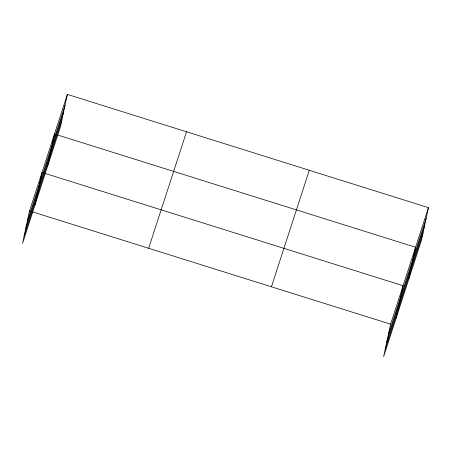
<?xml version="1.0" encoding="UTF-8"?>
<svg xmlns="http://www.w3.org/2000/svg" width="451" height="451" viewBox="0 0 451 451"><rect width="100%" height="100%" fill="white"/><g stroke="black" fill="none" stroke-linecap="round" stroke-linejoin="round"><path stroke-width="0.68" d="M67.368 94.406L29.501 210.921L22.55 243.348L60.411 126.838L67.368 94.406L428.45 207.652L421.499 240.079L383.632 356.594L390.589 324.162L428.45 207.652M35.043 204.901L41.999 172.468L43.335 172.891M47.541 166.453L54.492 134.02L55.834 134.443M396.13 318.141L403.081 285.714L44.677 173.308M408.623 279.693L415.574 247.266L57.17 134.86M27.212 221.604L65.074 105.094M25.673 228.781L63.535 112.271M24.089 236.177L61.95 119.662M148.661 248.287L186.522 131.777M271.429 286.791L309.29 170.281M388.294 334.851L426.161 218.34M386.755 342.021L424.622 225.511M385.171 349.418L423.038 232.908M29.501 210.921L30.843 211.339M32.179 211.761L390.589 324.162"/></g></svg>
